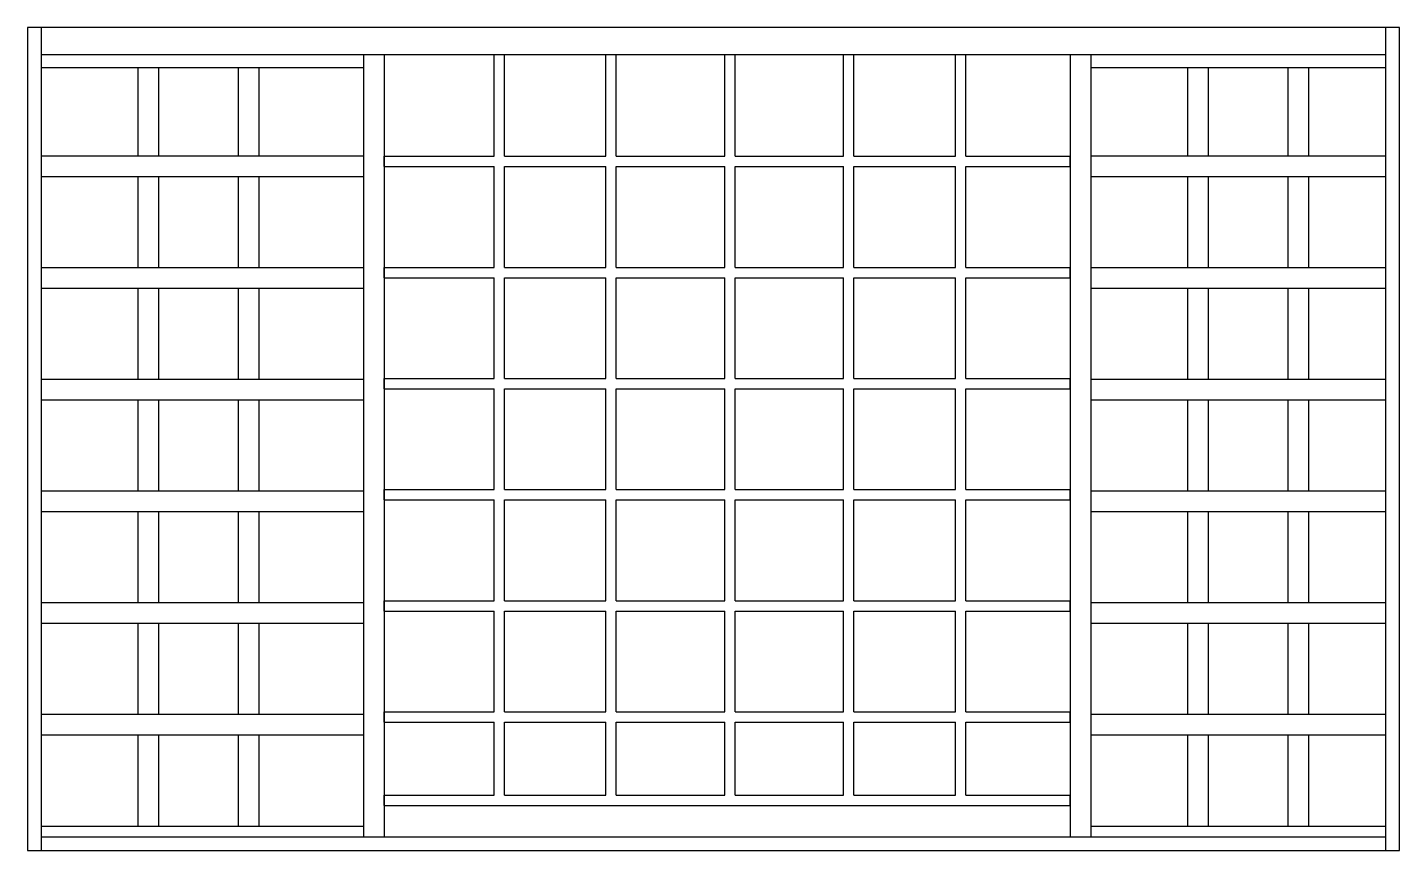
# Model space of a CAD drawing. Header units: millimetres. Extents: x 235.3 to 237.3, y 1289.91 to 1291.11.
import ezdxf

# ---------------------------------------------------------------- set-up
doc = ezdxf.new("R2010")
doc.units = ezdxf.units.MM
doc.header["$LTSCALE"] = 0.5
doc.layers.add('Gravia_Janelas', color=1, linetype='Continuous')

msp = doc.modelspace()

# ---------------------------------------------------------------- linework, layer by layer
at = {"layer": 'Gravia_Janelas', "color": 2}
for p, q in [((235.3041, 1291.1135), (235.3041, 1289.9135)), ((237.3041, 1291.1135), (235.3041, 1291.1135)), ((237.3041, 1289.9135), (237.3041, 1291.1135)), ((235.3041, 1289.9135), (237.3041, 1289.9135))]:
    msp.add_line(p, q, dxfattribs=at)
at = {"layer": 'Gravia_Janelas'}
for p, q in [((235.3241, 1291.1135), (235.3241, 1289.9135)), ((237.2841, 1289.9135), (237.2841, 1291.1135)), ((237.2841, 1291.0735), (235.3241, 1291.0735)), ((237.2841, 1291.0735), (235.3241, 1291.0735)), ((235.7941, 1291.0735), (235.7941, 1289.9335)), ((235.8241, 1291.0735), (235.8241, 1289.9335)), ((235.9843, 1290.9257), (235.9843, 1291.0747)), ((235.9993, 1290.9257), (235.9993, 1291.0747)), ((236.1474, 1290.9257), (236.1474, 1291.0747)), ((236.1624, 1290.9257), (236.1624, 1291.0747)), ((236.3206, 1290.9257), (236.3206, 1291.0747)), ((236.3356, 1290.9257), (236.3356, 1291.0747)), ((236.4937, 1290.9257), (236.4937, 1291.0747)), ((236.5087, 1290.9257), (236.5087, 1291.0747)), ((236.6569, 1290.9257), (236.6569, 1291.0747)), ((236.6719, 1290.9257), (236.6719, 1291.0747)), ((236.8241, 1291.0735), (236.8241, 1289.9335)), ((236.8541, 1291.0735), (236.8541, 1289.9335)), ((235.7941, 1291.0546), (235.3241, 1291.0546)), ((235.4651, 1291.0546), (235.4651, 1290.9257)), ((235.4951, 1291.0546), (235.4951, 1290.9257)), ((235.6113, 1291.0546), (235.6113, 1290.9257)), ((235.6413, 1291.0546), (235.6413, 1290.9257)), ((237.2841, 1291.0546), (236.8541, 1291.0546)), ((236.9951, 1291.0546), (236.9951, 1290.9257)), ((237.0251, 1291.0546), (237.0251, 1290.9257)), ((237.1413, 1291.0546), (237.1413, 1290.9257)), ((237.1713, 1291.0546), (237.1713, 1290.9257)), ((235.7941, 1290.9257), (235.3241, 1290.9257)), ((235.8241, 1290.9257), (235.9843, 1290.9257)), ((235.8241, 1290.9107), (235.8241, 1290.9257)), ((235.9993, 1290.9257), (236.1474, 1290.9257)), ((236.1624, 1290.9257), (236.3206, 1290.9257)), ((236.3356, 1290.9257), (236.4937, 1290.9257)), ((236.5087, 1290.9257), (236.6569, 1290.9257)), ((236.6719, 1290.9257), (236.824, 1290.9257)), ((236.824, 1290.9107), (236.824, 1290.9257)), ((237.2841, 1290.9257), (236.8541, 1290.9257)), ((235.8241, 1290.9107), (235.9843, 1290.9107)), ((235.9843, 1290.7637), (235.9843, 1290.9107)), ((235.9993, 1290.7637), (235.9993, 1290.9107)), ((235.9993, 1290.9107), (236.1474, 1290.9107)), ((236.1474, 1290.7637), (236.1474, 1290.9107)), ((236.1624, 1290.7637), (236.1624, 1290.9107)), ((236.1624, 1290.9107), (236.3206, 1290.9107)), ((236.3206, 1290.7637), (236.3206, 1290.9107)), ((236.3356, 1290.7637), (236.3356, 1290.9107)), ((236.3356, 1290.9107), (236.4937, 1290.9107)), ((236.4937, 1290.7637), (236.4937, 1290.9107)), ((236.5087, 1290.7637), (236.5087, 1290.9107)), ((236.5087, 1290.9107), (236.6569, 1290.9107)), ((236.6569, 1290.7637), (236.6569, 1290.9107)), ((236.6719, 1290.7637), (236.6719, 1290.9107)), ((236.6719, 1290.9107), (236.824, 1290.9107)), ((235.7941, 1290.8957), (235.3241, 1290.8957)), ((235.4651, 1290.8957), (235.4651, 1290.7629)), ((235.4951, 1290.8957), (235.4951, 1290.7629)), ((235.6113, 1290.8957), (235.6113, 1290.7629)), ((235.6413, 1290.8957), (235.6413, 1290.7629)), ((237.2841, 1290.8957), (236.8541, 1290.8957)), ((236.9951, 1290.8957), (236.9951, 1290.7629)), ((237.0251, 1290.8957), (237.0251, 1290.7629)), ((237.1413, 1290.8957), (237.1413, 1290.7629)), ((237.1713, 1290.8957), (237.1713, 1290.7629)), ((235.7941, 1290.7629), (235.3241, 1290.7629)), ((235.8241, 1290.7637), (235.9843, 1290.7637)), ((235.8241, 1290.7487), (235.8241, 1290.7637)), ((235.9993, 1290.7637), (236.1474, 1290.7637)), ((236.1624, 1290.7637), (236.3206, 1290.7637)), ((236.3356, 1290.7637), (236.4937, 1290.7637)), ((236.5087, 1290.7637), (236.6569, 1290.7637)), ((236.6719, 1290.7637), (236.824, 1290.7637)), ((236.824, 1290.7487), (236.824, 1290.7637)), ((237.2841, 1290.7629), (236.8541, 1290.7629)), ((235.8241, 1290.7487), (235.9843, 1290.7487)), ((235.9843, 1290.6017), (235.9843, 1290.7487)), ((235.9993, 1290.6017), (235.9993, 1290.7487)), ((235.9993, 1290.7487), (236.1474, 1290.7487)), ((236.1474, 1290.6017), (236.1474, 1290.7487)), ((236.1624, 1290.6017), (236.1624, 1290.7487)), ((236.1624, 1290.7487), (236.3206, 1290.7487)), ((236.3206, 1290.6017), (236.3206, 1290.7487)), ((236.3356, 1290.6017), (236.3356, 1290.7487)), ((236.3356, 1290.7487), (236.4937, 1290.7487)), ((236.4937, 1290.6017), (236.4937, 1290.7487)), ((236.5087, 1290.6017), (236.5087, 1290.7487)), ((236.5087, 1290.7487), (236.6569, 1290.7487)), ((236.6569, 1290.6017), (236.6569, 1290.7487)), ((236.6719, 1290.6017), (236.6719, 1290.7487)), ((236.6719, 1290.7487), (236.824, 1290.7487)), ((235.7941, 1290.7329), (235.3241, 1290.7329)), ((235.4651, 1290.7329), (235.4651, 1290.6001)), ((235.4951, 1290.7329), (235.4951, 1290.6001)), ((235.6113, 1290.7329), (235.6113, 1290.6001)), ((235.6413, 1290.7329), (235.6413, 1290.6001)), ((237.2841, 1290.7329), (236.8541, 1290.7329)), ((236.9951, 1290.7329), (236.9951, 1290.6001)), ((237.0251, 1290.7329), (237.0251, 1290.6001)), ((237.1413, 1290.7329), (237.1413, 1290.6001)), ((237.1713, 1290.7329), (237.1713, 1290.6001)), ((235.7941, 1290.6001), (235.3241, 1290.6001)), ((235.8241, 1290.6017), (235.9843, 1290.6017)), ((235.8241, 1290.5867), (235.8241, 1290.6017)), ((235.9993, 1290.6017), (236.1474, 1290.6017)), ((236.1624, 1290.6017), (236.3206, 1290.6017)), ((236.3356, 1290.6017), (236.4937, 1290.6017)), ((236.5087, 1290.6017), (236.6569, 1290.6017)), ((236.6719, 1290.6017), (236.824, 1290.6017)), ((236.824, 1290.5867), (236.824, 1290.6017)), ((237.2841, 1290.6001), (236.8541, 1290.6001)), ((235.8241, 1290.5867), (235.9843, 1290.5867)), ((235.9843, 1290.4397), (235.9843, 1290.5867)), ((235.9993, 1290.4397), (235.9993, 1290.5867)), ((235.9993, 1290.5867), (236.1474, 1290.5867)), ((236.1474, 1290.4397), (236.1474, 1290.5867)), ((236.1624, 1290.4397), (236.1624, 1290.5867)), ((236.1624, 1290.5867), (236.3206, 1290.5867)), ((236.3206, 1290.4397), (236.3206, 1290.5867)), ((236.3356, 1290.4397), (236.3356, 1290.5867)), ((236.3356, 1290.5867), (236.4937, 1290.5867)), ((236.4937, 1290.4397), (236.4937, 1290.5867)), ((236.5087, 1290.4397), (236.5087, 1290.5867)), ((236.5087, 1290.5867), (236.6569, 1290.5867)), ((236.6569, 1290.4397), (236.6569, 1290.5867)), ((236.6719, 1290.4397), (236.6719, 1290.5867)), ((236.6719, 1290.5867), (236.824, 1290.5867)), ((235.7941, 1290.5701), (235.3241, 1290.5701)), ((235.4651, 1290.5701), (235.4651, 1290.4373)), ((235.4951, 1290.5701), (235.4951, 1290.4373)), ((235.6113, 1290.5701), (235.6113, 1290.4373)), ((235.6413, 1290.5701), (235.6413, 1290.4373)), ((237.2841, 1290.5701), (236.8541, 1290.5701)), ((236.9951, 1290.5701), (236.9951, 1290.4373)), ((237.0251, 1290.5701), (237.0251, 1290.4373)), ((237.1413, 1290.5701), (237.1413, 1290.4373)), ((237.1713, 1290.5701), (237.1713, 1290.4373)), ((235.7941, 1290.4373), (235.3241, 1290.4373)), ((235.8241, 1290.4397), (235.9843, 1290.4397)), ((235.8241, 1290.4247), (235.8241, 1290.4397)), ((235.8241, 1290.4247), (235.9843, 1290.4247)), ((235.9843, 1290.2777), (235.9843, 1290.4247)), ((235.9993, 1290.4397), (236.1474, 1290.4397)), ((235.9993, 1290.2777), (235.9993, 1290.4247)), ((235.9993, 1290.4247), (236.1474, 1290.4247)), ((236.1474, 1290.2777), (236.1474, 1290.4247)), ((236.1624, 1290.4397), (236.3206, 1290.4397)), ((236.1624, 1290.2777), (236.1624, 1290.4247)), ((236.1624, 1290.4247), (236.3206, 1290.4247)), ((236.3206, 1290.2777), (236.3206, 1290.4247)), ((236.3356, 1290.4397), (236.4937, 1290.4397)), ((236.3356, 1290.2777), (236.3356, 1290.4247)), ((236.3356, 1290.4247), (236.4937, 1290.4247)), ((236.4937, 1290.2777), (236.4937, 1290.4247)), ((236.5087, 1290.4397), (236.6569, 1290.4397)), ((236.5087, 1290.2777), (236.5087, 1290.4247)), ((236.5087, 1290.4247), (236.6569, 1290.4247)), ((236.6569, 1290.2777), (236.6569, 1290.4247)), ((236.6719, 1290.4397), (236.824, 1290.4397)), ((236.6719, 1290.2777), (236.6719, 1290.4247)), ((236.6719, 1290.4247), (236.824, 1290.4247)), ((236.824, 1290.4247), (236.824, 1290.4397)), ((237.2841, 1290.4373), (236.8541, 1290.4373)), ((235.7941, 1290.4073), (235.3241, 1290.4073)), ((235.4651, 1290.4073), (235.4651, 1290.2745)), ((235.4951, 1290.4073), (235.4951, 1290.2745)), ((235.6113, 1290.4073), (235.6113, 1290.2745)), ((235.6413, 1290.4073), (235.6413, 1290.2745)), ((237.2841, 1290.4073), (236.8541, 1290.4073)), ((236.9951, 1290.4073), (236.9951, 1290.2745)), ((237.0251, 1290.4073), (237.0251, 1290.2745)), ((237.1413, 1290.4073), (237.1413, 1290.2745)), ((237.1713, 1290.4073), (237.1713, 1290.2745)), ((235.7941, 1290.2745), (235.3241, 1290.2745)), ((235.8241, 1290.2777), (235.9843, 1290.2777)), ((235.8241, 1290.2627), (235.8241, 1290.2777)), ((235.8241, 1290.2627), (235.9843, 1290.2627)), ((235.9843, 1290.1157), (235.9843, 1290.2627)), ((235.9993, 1290.2777), (236.1474, 1290.2777)), ((235.9993, 1290.1157), (235.9993, 1290.2627)), ((235.9993, 1290.2627), (236.1474, 1290.2627)), ((236.1474, 1290.1157), (236.1474, 1290.2627)), ((236.1624, 1290.2777), (236.3206, 1290.2777)), ((236.1624, 1290.1157), (236.1624, 1290.2627)), ((236.1624, 1290.2627), (236.3206, 1290.2627)), ((236.3206, 1290.1157), (236.3206, 1290.2627)), ((236.3356, 1290.2777), (236.4937, 1290.2777)), ((236.3356, 1290.1157), (236.3356, 1290.2627)), ((236.3356, 1290.2627), (236.4937, 1290.2627)), ((236.4937, 1290.1157), (236.4937, 1290.2627)), ((236.5087, 1290.2777), (236.6569, 1290.2777)), ((236.5087, 1290.1157), (236.5087, 1290.2627)), ((236.5087, 1290.2627), (236.6569, 1290.2627)), ((236.6569, 1290.1157), (236.6569, 1290.2627)), ((236.6719, 1290.2777), (236.824, 1290.2777)), ((236.6719, 1290.1157), (236.6719, 1290.2627)), ((236.6719, 1290.2627), (236.824, 1290.2627)), ((236.824, 1290.2627), (236.824, 1290.2777)), ((237.2841, 1290.2745), (236.8541, 1290.2745)), ((235.7941, 1290.2445), (235.3241, 1290.2445)), ((235.4651, 1290.2445), (235.4651, 1290.1117)), ((235.4951, 1290.2445), (235.4951, 1290.1117)), ((235.6113, 1290.2445), (235.6113, 1290.1117)), ((235.6413, 1290.2445), (235.6413, 1290.1117)), ((237.2841, 1290.2445), (236.8541, 1290.2445)), ((236.9951, 1290.2445), (236.9951, 1290.1117)), ((237.0251, 1290.2445), (237.0251, 1290.1117)), ((237.1413, 1290.2445), (237.1413, 1290.1117)), ((237.1713, 1290.2445), (237.1713, 1290.1117)), ((235.7941, 1290.1117), (235.3241, 1290.1117)), ((235.8241, 1290.1157), (235.9843, 1290.1157)), ((235.8241, 1290.1007), (235.8241, 1290.1157)), ((235.8241, 1290.1007), (235.9843, 1290.1007)), ((235.9843, 1289.9943), (235.9843, 1290.1007)), ((235.9993, 1290.1157), (236.1474, 1290.1157)), ((235.9993, 1289.9943), (235.9993, 1290.1007)), ((235.9993, 1290.1007), (236.1474, 1290.1007)), ((236.1474, 1289.9943), (236.1474, 1290.1007)), ((236.1624, 1290.1157), (236.3206, 1290.1157)), ((236.1624, 1289.9943), (236.1624, 1290.1007)), ((236.1624, 1290.1007), (236.3206, 1290.1007)), ((236.3206, 1289.9943), (236.3206, 1290.1007)), ((236.3356, 1290.1157), (236.4937, 1290.1157)), ((236.3356, 1289.9943), (236.3356, 1290.1007)), ((236.3356, 1290.1007), (236.4937, 1290.1007)), ((236.4937, 1289.9943), (236.4937, 1290.1007)), ((236.5087, 1290.1157), (236.6569, 1290.1157)), ((236.5087, 1289.9943), (236.5087, 1290.1007)), ((236.5087, 1290.1007), (236.6569, 1290.1007)), ((236.6569, 1289.9943), (236.6569, 1290.1007)), ((236.6719, 1290.1157), (236.824, 1290.1157)), ((236.6719, 1289.9943), (236.6719, 1290.1007)), ((236.6719, 1290.1007), (236.824, 1290.1007)), ((236.824, 1290.1007), (236.824, 1290.1157)), ((237.2841, 1290.1117), (236.8541, 1290.1117)), ((235.7941, 1290.0817), (235.3241, 1290.0817)), ((235.4651, 1290.0817), (235.4651, 1289.9485)), ((235.4951, 1290.0817), (235.4951, 1289.9485)), ((235.6113, 1290.0817), (235.6113, 1289.9485)), ((235.6413, 1290.0817), (235.6413, 1289.9485)), ((237.2841, 1290.0817), (236.8541, 1290.0817)), ((236.9951, 1290.0817), (236.9951, 1289.9485)), ((237.0251, 1290.0817), (237.0251, 1289.9485)), ((237.1413, 1290.0817), (237.1413, 1289.9485)), ((237.1713, 1290.0817), (237.1713, 1289.9485)), ((235.8241, 1289.9943), (235.9843, 1289.9943)), ((235.8241, 1289.9793), (235.8241, 1289.9943)), ((235.9993, 1289.9943), (236.1474, 1289.9943)), ((236.1624, 1289.9943), (236.3206, 1289.9943)), ((236.3356, 1289.9943), (236.4937, 1289.9943)), ((236.5087, 1289.9943), (236.6569, 1289.9943)), ((236.6719, 1289.9943), (236.824, 1289.9943)), ((236.824, 1289.9793), (236.824, 1289.9943)), ((235.8241, 1289.9793), (236.824, 1289.9793)), ((235.7941, 1289.9485), (235.3241, 1289.9485)), ((237.2841, 1289.9485), (236.8541, 1289.9485)), ((235.3241, 1289.9335), (237.2841, 1289.9335))]:
    msp.add_line(p, q, dxfattribs=at)

doc.saveas('drawing.dxf')
